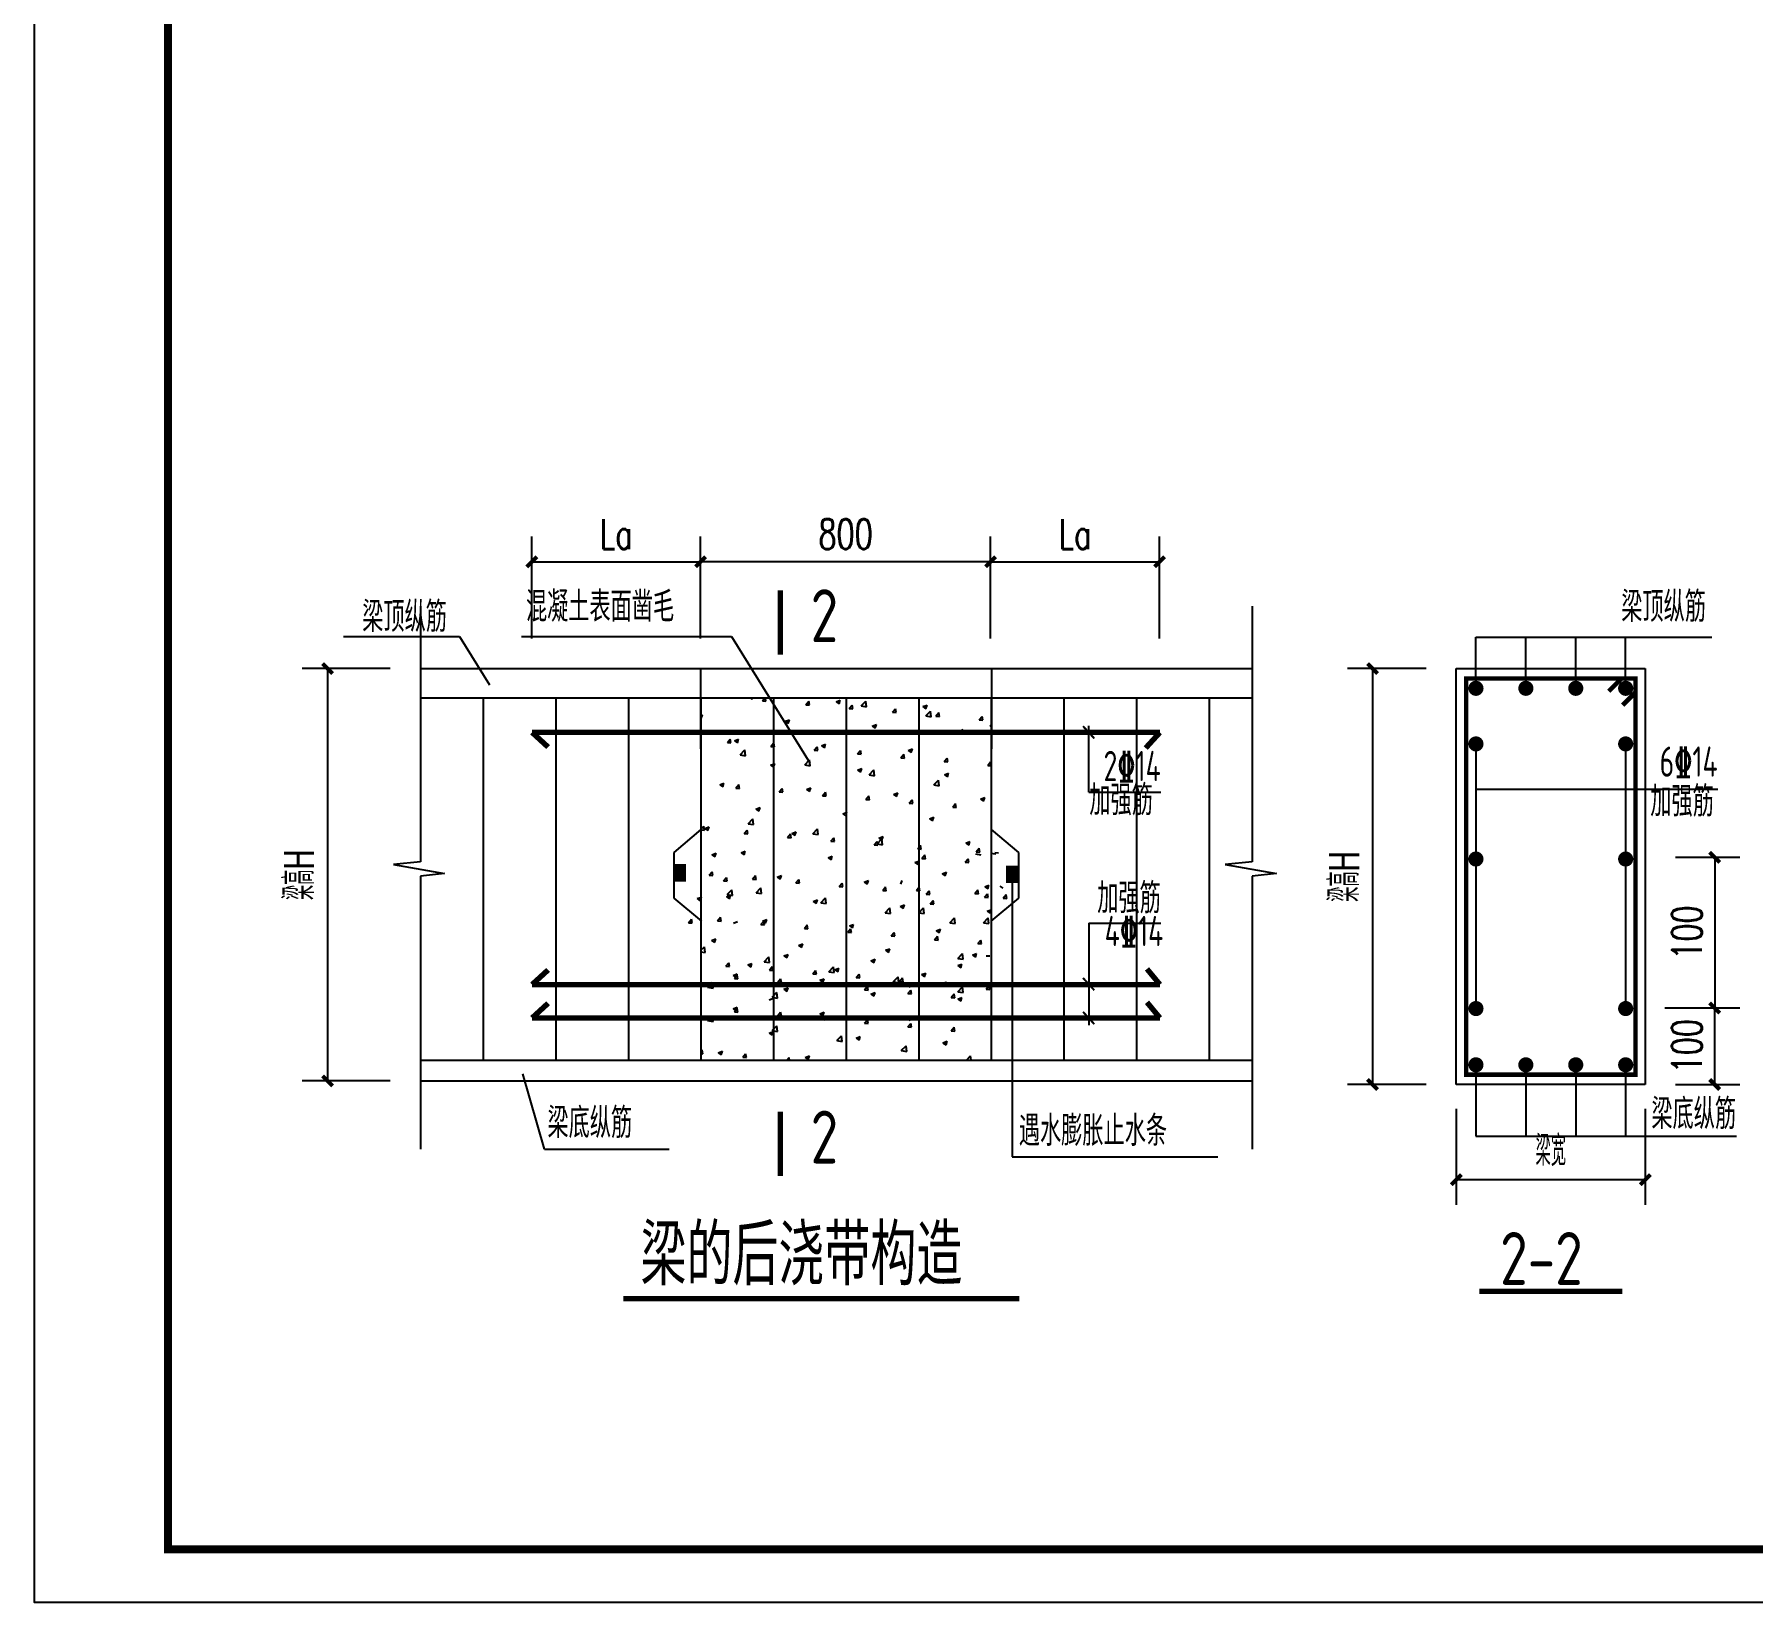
# Model space of a CAD drawing. Extents: x 177291 to 1288761, y 177638 to 322898.
# Drawn here: x 315146 to 349234, y 177638 to 208752 of the extents above; entities that cross this region are included whole.
import ezdxf
from ezdxf.enums import TextEntityAlignment as Align

# ---------------------------------------------------------------- set-up
doc = ezdxf.new("R2010")
doc.units = 0
doc.header["$LTSCALE"] = 1000
for name, color, linetype in [('1', 4, 'Continuous'), ('AXIS', 3, 'Continuous'), ('B', 2, 'Continuous'), ('BEAM_DE', 7, 'Continuous'), ('DIM_SYMB', 3, 'Continuous'), ('NUM', 7, 'Continuous'), ('PUB_TEXT', 7, 'Continuous'), ('PUB_TITLE', 4, 'Continuous'), ('REIN', 1, 'Continuous'), ('W', 6, 'Continuous'), ('文字', 7, 'Continuous')]:
    doc.layers.add(name, color=color, linetype=linetype)
doc.styles.add('_HZTXT', font='tssdeng.shx', dxfattribs={"width": 0.8, "bigfont": 'tssdchn.shx'})
doc.styles.add('_TCH_DIM_T3', font='SIMPLEX', dxfattribs={"width": 0.705882, "bigfont": 'GBCBIG'})
doc.styles.add('C', font='tssdeng.shx', dxfattribs={"height": 3, "bigfont": 'tssdchn.shx'})
doc.styles.add('TSSD_Norm', font='tssdeng.shx', dxfattribs={"bigfont": 'hztxt.shx'})
doc.dimstyles.new('TCH-200-5', dxfattribs={"dimtxt": 595, "dimasz": 200, "dimexe": 500, "dimexo": 600, "dimgap": 252.5, "dimtad": 1, "dimdec": 0, "dimlfac": 0.2, "dimzin": 0, "dimdsep": 46, "dimtxsty": '_TCH_DIM_T3', "dimblk": 'ARCHTICK', "dimcen": 0.09, "dimclrd": 124, "dimclre": 124, "dimclrt": 7, "dimazin": 2, "dimtfac": 1, "dimtdec": 0, "dimtix": 1, "dimtmove": 2, "dimatfit": 3, "dimfxl": 1, "dimtolj": 1, "dimtzin": 0, "dimarcsym": 0})

# ---------------------------------------------------------------- blocks, each defined once
blk = doc.blocks.new('_ArchTick')
at = {"color": 0, "linetype": 'ByBlock', "const_width": 0.4}
blk.add_lwpolyline([(-0.5, -0.5), (0.5, 0.5)], dxfattribs=at)
blk = doc.blocks.new('*D1040')
at = {"layer": 'AXIS', "color": 124, "lineweight": -2, "transparency": 16777216}
for p, q in [((325014, 196768), (325014, 198788)), ((328364, 196768), (328364, 198788)), ((325014, 198288), (328364, 198288))]:
    blk.add_line(p, q, dxfattribs=at)
at = {"layer": 'Defpoints', "color": 0, "transparency": 16777216}
for p in [(328364, 198288), (325014, 196168), (328364, 196168)]:
    blk.add_point(p, dxfattribs=at)
at = {"layer": 'AXIS', "color": 124, "lineweight": -2, "transparency": 16777216, "xscale": 200, "yscale": 200, "zscale": 200, "rotation": 180}
blk.add_blockref('_ArchTick', (325014, 198288), dxfattribs=at)
at = {"layer": 'AXIS', "color": 124, "lineweight": -2, "transparency": 16777216, "xscale": 200, "yscale": 200, "zscale": 200}
blk.add_blockref('_ArchTick', (328364, 198288), dxfattribs=at)
at = {"layer": 'AXIS', "color": 7, "transparency": 16777216, "insert": (326689, 198838), "char_height": 595, "attachment_point": 5, "style": '_TCH_DIM_T3'}
blk.add_mtext('\\A1;La', dxfattribs=at)
blk = doc.blocks.new('*D1041')
at = {"layer": 'AXIS', "color": 124, "lineweight": -2, "transparency": 16777216}
for p, q in [((328364, 196768), (328364, 198788)), ((334116, 196768), (334116, 198788)), ((334116, 198288), (328364, 198288))]:
    blk.add_line(p, q, dxfattribs=at)
at = {"layer": 'Defpoints', "color": 0, "transparency": 16777216}
for p in [(328364, 198288), (328364, 196168), (334116, 196168)]:
    blk.add_point(p, dxfattribs=at)
at = {"layer": 'AXIS', "color": 124, "lineweight": -2, "transparency": 16777216, "xscale": 200, "yscale": 200, "zscale": 200, "rotation": 180}
blk.add_blockref('_ArchTick', (328364, 198288), dxfattribs=at)
at = {"layer": 'AXIS', "color": 124, "lineweight": -2, "transparency": 16777216, "xscale": 200, "yscale": 200, "zscale": 200}
blk.add_blockref('_ArchTick', (334116, 198288), dxfattribs=at)
at = {"layer": 'AXIS', "color": 7, "transparency": 16777216, "insert": (331240, 198838), "char_height": 595, "attachment_point": 5, "style": '_TCH_DIM_T3'}
blk.add_mtext('\\A1;800', dxfattribs=at)
blk = doc.blocks.new('*D1042')
at = {"layer": 'AXIS', "color": 124, "lineweight": -2, "transparency": 16777216}
for p, q in [((334116, 196768), (334116, 198788)), ((337469, 196768), (337469, 198788)), ((334116, 198288), (337469, 198288))]:
    blk.add_line(p, q, dxfattribs=at)
at = {"layer": 'Defpoints', "color": 0, "transparency": 16777216}
for p in [(337469, 198288), (334116, 196168), (337469, 196168)]:
    blk.add_point(p, dxfattribs=at)
at = {"layer": 'AXIS', "color": 124, "lineweight": -2, "transparency": 16777216, "xscale": 200, "yscale": 200, "zscale": 200, "rotation": 180}
blk.add_blockref('_ArchTick', (334116, 198288), dxfattribs=at)
at = {"layer": 'AXIS', "color": 124, "lineweight": -2, "transparency": 16777216, "xscale": 200, "yscale": 200, "zscale": 200}
blk.add_blockref('_ArchTick', (337469, 198288), dxfattribs=at)
at = {"layer": 'AXIS', "color": 7, "transparency": 16777216, "insert": (335792, 198838), "char_height": 595, "attachment_point": 5, "style": '_TCH_DIM_T3'}
blk.add_mtext('\\A1;La', dxfattribs=at)
blk = doc.blocks.new('*D1043')
at = {"layer": 'AXIS', "color": 124, "lineweight": -2, "transparency": 16777216}
for p, q in [((343355, 187433), (343355, 185531)), ((347105, 187433), (347105, 185531)), ((343355, 186031), (347105, 186031))]:
    blk.add_line(p, q, dxfattribs=at)
at = {"layer": 'Defpoints', "color": 0, "transparency": 16777216}
for p in [(343355, 188033), (347105, 188033), (347105, 186031)]:
    blk.add_point(p, dxfattribs=at)
at = {"layer": 'AXIS', "color": 124, "lineweight": -2, "transparency": 16777216, "xscale": 200, "yscale": 200, "zscale": 200, "rotation": 180}
blk.add_blockref('_ArchTick', (343355, 186031), dxfattribs=at)
at = {"layer": 'AXIS', "color": 124, "lineweight": -2, "transparency": 16777216, "xscale": 200, "yscale": 200, "zscale": 200}
blk.add_blockref('_ArchTick', (347105, 186031), dxfattribs=at)
at = {"layer": 'AXIS', "color": 7, "transparency": 16777216, "insert": (345230, 186601), "char_height": 595, "attachment_point": 5, "style": '_TCH_DIM_T3'}
blk.add_mtext('\\A1;梁宽', dxfattribs=at)
blk = doc.blocks.new('*D1044')
at = {"layer": 'AXIS', "color": 124, "lineweight": -2, "transparency": 16777216}
for p, q in [((342755, 196168), (341194, 196168)), ((341694, 196168), (341694, 187918)), ((342755, 187918), (341194, 187918))]:
    blk.add_line(p, q, dxfattribs=at)
at = {"layer": 'Defpoints', "color": 0, "transparency": 16777216}
for p in [(343355, 196168), (341694, 187918), (343355, 187918)]:
    blk.add_point(p, dxfattribs=at)
at = {"layer": 'AXIS', "color": 124, "lineweight": -2, "transparency": 16777216, "xscale": 200, "yscale": 200, "zscale": 200}
for p, rotation in [((341694, 196168), 90), ((341694, 187918), 270)]:
    blk.add_blockref('_ArchTick', p, dxfattribs=dict(at, rotation=rotation))
at = {"layer": 'AXIS', "color": 7, "transparency": 16777216, "insert": (341128, 192043), "char_height": 595, "attachment_point": 5, "rotation": 90, "style": '_TCH_DIM_T3'}
blk.add_mtext('\\A1;梁高H', dxfattribs=at)
blk = doc.blocks.new('*D1045')
at = {"layer": 'AXIS', "color": 124, "lineweight": -2, "transparency": 16777216}
for p, q in [((322204, 196168), (320462, 196168)), ((320962, 196168), (320962, 187989)), ((322204, 187989), (320462, 187989))]:
    blk.add_line(p, q, dxfattribs=at)
at = {"layer": 'Defpoints', "color": 0, "transparency": 16777216}
for p in [(322804, 196168), (320962, 187989), (322804, 187989)]:
    blk.add_point(p, dxfattribs=at)
at = {"layer": 'AXIS', "color": 124, "lineweight": -2, "transparency": 16777216, "xscale": 200, "yscale": 200, "zscale": 200}
for p, rotation in [((320962, 196168), 90), ((320962, 187989), 270)]:
    blk.add_blockref('_ArchTick', p, dxfattribs=dict(at, rotation=rotation))
at = {"layer": 'AXIS', "color": 7, "transparency": 16777216, "insert": (320396, 192078), "char_height": 595, "attachment_point": 5, "rotation": 90, "style": '_TCH_DIM_T3'}
blk.add_mtext('\\A1;梁高H', dxfattribs=at)
blk = doc.blocks.new('*D1046')
at = {"layer": 'AXIS', "color": 124, "lineweight": -2, "transparency": 16777216}
for p, q in [((347490, 189436), (348981, 189436)), ((348481, 187918), (348481, 189436)), ((347705, 187918), (348981, 187918))]:
    blk.add_line(p, q, dxfattribs=at)
at = {"layer": 'Defpoints', "color": 0, "transparency": 16777216}
for p in [(346890, 189436), (348481, 189436), (347105, 187918)]:
    blk.add_point(p, dxfattribs=at)
at = {"layer": 'AXIS', "color": 124, "lineweight": -2, "transparency": 16777216, "xscale": 200, "yscale": 200, "zscale": 200}
for p, rotation in [((348481, 189436), 90), ((348481, 187918), 270)]:
    blk.add_blockref('_ArchTick', p, dxfattribs=dict(at, rotation=rotation))
at = {"layer": 'AXIS', "color": 7, "transparency": 16777216, "insert": (347931, 188677), "char_height": 595, "attachment_point": 5, "rotation": 90, "style": '_TCH_DIM_T3'}
blk.add_mtext('\\A1;100', dxfattribs=at)
blk = doc.blocks.new('*D1047')
at = {"layer": 'AXIS', "color": 124, "lineweight": -2, "transparency": 16777216}
for p, q in [((347705, 192426), (348981, 192426)), ((348481, 192426), (348481, 189436)), ((347490, 189436), (348981, 189436))]:
    blk.add_line(p, q, dxfattribs=at)
at = {"layer": 'Defpoints', "color": 0, "transparency": 16777216}
for p in [(347105, 192426), (346890, 189436), (348481, 189436)]:
    blk.add_point(p, dxfattribs=at)
at = {"layer": 'AXIS', "color": 124, "lineweight": -2, "transparency": 16777216, "xscale": 200, "yscale": 200, "zscale": 200}
for p, rotation in [((348481, 192426), 90), ((348481, 189436), 270)]:
    blk.add_blockref('_ArchTick', p, dxfattribs=dict(at, rotation=rotation))
at = {"layer": 'AXIS', "color": 7, "transparency": 16777216, "insert": (347931, 190931), "char_height": 595, "attachment_point": 5, "rotation": 90, "style": '_TCH_DIM_T3'}
blk.add_mtext('\\A1;100', dxfattribs=at)

msp = doc.modelspace()

# ---------------------------------------------------------------- linework, layer by layer
at = {"color": 3, "linetype": 'Continuous'}
for p, q in [((321275.75, 196809.07), (323582.66, 196809.07)), ((323582.66, 196809.07), (324176.95, 195847.15)), ((324808.98, 196809.07), (328977.19, 196809.07)), ((328977.19, 196809.07), (330527.98, 194298.97)), ((343745.15, 195778.13), (343745.15, 196795.93)), ((343745.15, 196795.93), (348424.95, 196795.93)), ((344735.15, 195778.13), (344735.15, 196795.93)), ((345725.15, 195778.13), (345725.15, 196795.93)), ((346715.15, 195778.13), (346715.15, 196795.93)), ((336062, 193715.49), (336062, 195031.05)), ((343745.15, 194674.73), (343745.15, 192390.98)), ((346715.15, 194674.73), (346715.15, 192390.98)), ((336062, 193715.49), (337492.08, 193715.49)), ((343745.15, 193775.87), (348540.7, 193775.87)), ((343745.15, 192390.98), (343745.15, 189424.13)), ((346715.15, 192390.98), (346715.15, 189424.13)), ((334544.97, 191914.28), (334544.97, 186481.84)), ((336062, 191116.87), (336062, 189094.7)), ((336062, 191116.87), (337492.08, 191116.87)), ((343745.15, 188308.13), (343745.15, 186894.27)), ((344735.15, 188308.13), (344735.15, 186894.27)), ((345725.15, 188308.13), (345725.15, 186894.27)), ((346715.15, 188308.13), (346715.15, 186894.27)), ((325263.09, 186637.27), (324837.55, 188127.54)), ((343745.15, 186894.27), (348912.89, 186894.27)), ((325263.09, 186637.27), (327736.57, 186637.27)), ((334544.97, 186481.84), (338624.93, 186481.84))]:
    msp.add_line(p, q, dxfattribs=at)
at = {"color": 0}
for p, q in [((329353.83, 195587.33), (329385.49, 195565.98)), ((329385.48, 195565.91), (329392.67, 195587.33)), ((329588.6, 195528.54), (329637.93, 195587.33)), ((329588.6, 195528.54), (329660.32, 195522.26)), ((329660.32, 195522.2), (329648.3, 195587.33)), ((330449.31, 195453.24), (330507.16, 195522.18)), ((330449.31, 195453.24), (330521.04, 195446.96)), ((330521.03, 195446.9), (330507.15, 195522.12)), ((331050.35, 195510.13), (331134.38, 195542.39)), ((331050.35, 195510.13), (331110.05, 195469.87)), ((331110.04, 195469.81), (331134.37, 195542.32)), ((331310.02, 195377.93), (331367.87, 195446.88)), ((331310.02, 195377.93), (331381.75, 195371.66)), ((331381.74, 195371.59), (331367.87, 195446.81)), ((331549.49, 195427.54), (331642.96, 195524.95)), ((331549.49, 195427.54), (331656.22, 195410.98)), ((331656.21, 195410.93), (331642.95, 195524.9)), ((332170.74, 195302.63), (332228.59, 195371.58)), ((332242.45, 195296.29), (332228.58, 195371.51)), ((332774.91, 195414.03), (332858.93, 195446.28)), ((332774.91, 195414.03), (332834.6, 195373.77)), ((332830.18, 195228.91), (332923.65, 195326.33)), ((332834.59, 195373.7), (332858.92, 195446.22)), ((332936.9, 195212.31), (332923.64, 195326.27)), ((328370.21, 195239.42), (328401.55, 195251.45)), ((328370.21, 195183.67), (328377.22, 195178.94)), ((328377.21, 195178.88), (328401.55, 195251.39)), ((330042.09, 195123.09), (330126.11, 195155.35)), ((330042.09, 195123.09), (330101.78, 195082.83)), ((330101.77, 195082.77), (330126.1, 195155.29)), ((331766.64, 195026.99), (331850.67, 195059.24)), ((331766.64, 195026.99), (331826.33, 194986.73)), ((331826.32, 194986.66), (331850.66, 195059.18)), ((332170.74, 195302.63), (332242.46, 195296.36)), ((332830.18, 195228.91), (332936.91, 195212.36)), ((333031.45, 195227.33), (333089.3, 195296.27)), ((333031.45, 195227.33), (333103.17, 195221.05)), ((333103.16, 195220.99), (333089.29, 195296.21)), ((333892.16, 195152.03), (333950.01, 195220.97)), ((333892.16, 195152.03), (333963.89, 195145.75)), ((333963.88, 195145.68), (333950, 195220.9)), ((334110.87, 195030.29), (334130.21, 195050.44)), ((334110.87, 195030.29), (334130.21, 195027.29)), ((328894.39, 194701.21), (328952.24, 194770.15)), ((328894.39, 194701.21), (328966.11, 194694.94)), ((328966.11, 194694.87), (328952.23, 194770.09)), ((329033.82, 194736.06), (329117.84, 194768.31)), ((329033.82, 194736.06), (329093.51, 194695.8)), ((329093.5, 194695.73), (329117.83, 194768.25)), ((329755.1, 194625.91), (329810.21, 194691.58)), ((329810.21, 194691.58), (329812.95, 194694.85)), ((329826.82, 194619.57), (329812.94, 194694.79)), ((330758.38, 194639.95), (330842.4, 194672.21)), ((330818.06, 194599.63), (330842.39, 194672.14)), ((333491.2, 194930.88), (333575.22, 194963.14)), ((333491.2, 194930.88), (333550.89, 194890.62)), ((333550.88, 194890.56), (333575.21, 194963.07)), ((329147.21, 194457.22), (329240.67, 194554.63)), ((329147.21, 194457.22), (329253.93, 194440.66)), ((329253.92, 194440.62), (329240.66, 194554.58)), ((329755.1, 194625.91), (329810.21, 194621.09)), ((329810.21, 194621.09), (329826.83, 194619.63)), ((330427.9, 194258.59), (330521.36, 194356.01)), ((330534.61, 194241.99), (330521.35, 194355.96)), ((330615.81, 194550.61), (330673.66, 194619.55)), ((330615.81, 194550.61), (330687.54, 194544.33)), ((330687.53, 194544.27), (330673.65, 194619.49)), ((330758.38, 194639.95), (330818.07, 194599.69)), ((331476.52, 194475.3), (331534.38, 194544.25)), ((331476.52, 194475.3), (331548.25, 194469.03)), ((331548.24, 194468.96), (331534.37, 194544.18)), ((332337.24, 194400), (332395.09, 194468.94)), ((332337.24, 194400), (332408.96, 194393.73)), ((332408.95, 194393.66), (332395.08, 194468.88)), ((332482.93, 194543.85), (332566.95, 194576.1)), ((332482.93, 194543.85), (332542.62, 194503.59)), ((332542.61, 194503.52), (332566.94, 194576.04)), ((333197.95, 194324.7), (333255.8, 194393.64)), ((333197.95, 194324.7), (333269.67, 194318.42)), ((333269.67, 194318.36), (333255.79, 194393.58)), ((334058.66, 194249.4), (334116.51, 194318.34)), ((334130.21, 194243.97), (334116.5, 194318.27)), ((329750.11, 194252.91), (329810.21, 194275.98)), ((329750.11, 194252.91), (329809.8, 194212.65)), ((329809.79, 194212.59), (329810.21, 194213.84)), ((329810.21, 194275.98), (329834.13, 194285.17)), ((329810.21, 194213.84), (329834.12, 194285.11)), ((330427.9, 194258.59), (330534.62, 194242.04)), ((331474.66, 194156.81), (331558.69, 194189.06)), ((331474.66, 194156.81), (331534.36, 194116.55)), ((331534.35, 194116.48), (331558.68, 194189)), ((331708.59, 194059.97), (331802.05, 194157.38)), ((331708.59, 194059.97), (331815.31, 194043.42)), ((331815.3, 194043.37), (331802.04, 194157.33)), ((333199.22, 194060.7), (333283.24, 194092.96)), ((333199.22, 194060.7), (333258.91, 194020.44)), ((333258.9, 194020.38), (333283.23, 194092.89)), ((334058.66, 194249.4), (334130.21, 194243.14)), ((328741.84, 193865.88), (328825.86, 193898.13)), ((328741.84, 193865.88), (328801.53, 193825.62)), ((328801.52, 193825.55), (328825.86, 193898.07)), ((329060.89, 193798.58), (329118.74, 193867.52)), ((329060.89, 193798.58), (329132.62, 193792.31)), ((329132.61, 193792.24), (329118.73, 193867.46)), ((329921.6, 193723.28), (329979.45, 193792.22)), ((329921.6, 193723.28), (329993.33, 193717)), ((329993.32, 193716.94), (329979.44, 193792.16)), ((330466.4, 193769.77), (330550.42, 193802.03)), ((330466.4, 193769.77), (330526.09, 193729.51)), ((330526.08, 193729.45), (330550.41, 193801.96)), ((330782.31, 193647.98), (330840.16, 193716.92)), ((330782.31, 193647.98), (330854.04, 193641.7)), ((330854.03, 193641.64), (330840.16, 193716.86)), ((331643.03, 193572.67), (331700.88, 193641.62)), ((331714.74, 193566.33), (331700.87, 193641.55)), ((332190.95, 193673.67), (332274.98, 193705.92)), ((332190.95, 193673.67), (332250.64, 193633.41)), ((332250.63, 193633.34), (332274.97, 193705.86)), ((332989.28, 193861.35), (333082.74, 193958.76)), ((332989.28, 193861.35), (333096, 193844.8)), ((333095.99, 193844.74), (333082.73, 193958.71)), ((329458.13, 193382.73), (329542.15, 193414.99)), ((329458.13, 193382.73), (329517.82, 193342.47)), ((329517.81, 193342.41), (329542.14, 193414.93)), ((331182.69, 193286.63), (331250.21, 193312.55)), ((331182.69, 193286.63), (331242.38, 193246.37)), ((331250.21, 193312.55), (331266.71, 193318.88)), ((331250.21, 193269.67), (331266.7, 193318.82)), ((331643.03, 193572.67), (331714.75, 193566.4)), ((332503.74, 193497.37), (332561.59, 193566.31)), ((332503.74, 193497.37), (332575.46, 193491.09)), ((332575.45, 193491.03), (332561.58, 193566.25)), ((333364.45, 193422.07), (333422.3, 193491.01)), ((333364.45, 193422.07), (333436.18, 193415.79)), ((333436.17, 193415.73), (333422.29, 193490.95)), ((333915.51, 193577.56), (333999.53, 193609.81)), ((333915.51, 193577.56), (333975.2, 193537.3)), ((333975.19, 193537.23), (333999.52, 193609.75)), ((328370.21, 192975.46), (328424.53, 193040.2)), ((328370.21, 192970.94), (328438.4, 192964.98)), ((328438.39, 192964.92), (328424.52, 193040.13)), ((328449.86, 192995.7), (328533.89, 193027.95)), ((328449.86, 192995.7), (328509.55, 192955.44)), ((328509.54, 192955.37), (328533.88, 193027.89)), ((329227.39, 192895.95), (329285.24, 192964.89)), ((329299.11, 192889.61), (329285.23, 192964.83)), ((329306.3, 193089.65), (329399.77, 193187.06)), ((329306.3, 193089.65), (329413.03, 193073.1)), ((329413.02, 193073.05), (329399.76, 193187.01)), ((330586.99, 192891.03), (330680.46, 192988.44)), ((330693.71, 192874.43), (330680.45, 192988.39)), ((331242.37, 193246.3), (331250.21, 193269.67)), ((332907.24, 193190.52), (332991.26, 193222.78)), ((332907.24, 193190.52), (332966.93, 193150.26)), ((332966.92, 193150.2), (332991.25, 193222.71)), ((329227.39, 192895.95), (329299.12, 192889.67)), ((330088.1, 192820.65), (330145.95, 192889.59)), ((330088.1, 192820.65), (330159.83, 192814.37)), ((330159.82, 192814.31), (330145.94, 192889.53)), ((330174.42, 192899.59), (330258.44, 192931.85)), ((330174.42, 192899.59), (330234.11, 192859.33)), ((330234.1, 192859.27), (330258.43, 192931.78)), ((330586.99, 192891.03), (330693.72, 192874.48)), ((330948.82, 192745.34), (331006.67, 192814.29)), ((330948.82, 192745.34), (331020.54, 192739.07)), ((331020.53, 192739.01), (331006.66, 192814.22)), ((331809.53, 192670.04), (331867.38, 192738.99)), ((331809.53, 192670.04), (331881.25, 192663.77)), ((331881.24, 192663.7), (331867.37, 192738.92)), ((331867.68, 192692.41), (331961.15, 192789.82)), ((331867.68, 192692.41), (331974.41, 192675.85)), ((331898.97, 192803.49), (331983, 192835.74)), ((331898.97, 192803.49), (331958.67, 192763.22)), ((331958.65, 192763.16), (331982.99, 192835.68)), ((331974.39, 192675.8), (331961.14, 192789.77)), ((332670.24, 192594.74), (332690.21, 192618.54)), ((332690.21, 192618.54), (332728.09, 192663.68)), ((332741.96, 192588.4), (332728.08, 192663.62)), ((333623.53, 192707.38), (333707.55, 192739.63)), ((333623.53, 192707.38), (333683.22, 192667.12)), ((333683.21, 192667.05), (333707.54, 192739.57)), ((333830.31, 192535.42), (333888.17, 192604.37)), ((333902.03, 192529.08), (333888.15, 192604.3)), ((328588.39, 192475.04), (328672.42, 192507.29)), ((328588.39, 192475.04), (328648.08, 192434.78)), ((328648.07, 192434.71), (328672.41, 192507.23)), ((329166.15, 192512.55), (329250.17, 192544.81)), ((329166.15, 192512.55), (329225.84, 192472.29)), ((329225.83, 192472.23), (329250.16, 192544.75)), ((330890.71, 192416.45), (330974.73, 192448.7)), ((330890.71, 192416.45), (330950.4, 192376.19)), ((330950.39, 192376.12), (330974.72, 192448.64)), ((332615.26, 192320.34), (332690.21, 192349.11)), ((332615.26, 192320.34), (332674.95, 192280.08)), ((332670.24, 192594.74), (332690.21, 192592.99)), ((332674.94, 192280.02), (332690.21, 192325.51)), ((332690.21, 192592.99), (332741.97, 192588.46)), ((332690.21, 192349.11), (332699.29, 192352.6)), ((332690.21, 192325.51), (332699.27, 192352.53)), ((332752.14, 192403.37), (332809.99, 192472.31)), ((332752.14, 192403.37), (332823.87, 192397.09)), ((332823.86, 192397.03), (332809.98, 192472.25)), ((333612.86, 192328.07), (333670.71, 192397.01)), ((333612.86, 192328.07), (333684.58, 192321.79)), ((333684.57, 192321.73), (333670.7, 192396.95)), ((333816.37, 192493.78), (333923.1, 192477.23)), ((333830.31, 192535.42), (333902.04, 192529.15)), ((334115.73, 192509.77), (334222.46, 192493.22)), ((334198.95, 192519.44), (334270.68, 192513.16)), ((327955.42, 192031.11), (328013.27, 192100.05)), ((327955.42, 192031.11), (328027.15, 192024.83)), ((328027.14, 192024.77), (328013.26, 192099.99)), ((328533.18, 192068.62), (328591.03, 192137.57)), ((328533.18, 192068.62), (328604.91, 192062.35)), ((328604.9, 192062.28), (328591.02, 192137.5)), ((328816.13, 191955.8), (328873.98, 192024.75)), ((328816.13, 191955.8), (328887.86, 191949.53)), ((328887.85, 191949.47), (328873.97, 192024.68)), ((329393.89, 191993.32), (329451.74, 192062.26)), ((329393.89, 191993.32), (329465.62, 191987.04)), ((329465.61, 191986.98), (329451.73, 192062.2)), ((329882.44, 192029.41), (329966.46, 192061.67)), ((329882.44, 192029.41), (329942.13, 191989.15)), ((329942.12, 191989.09), (329966.45, 192061.6)), ((330254.6, 191918.02), (330312.46, 191986.96)), ((330254.6, 191918.02), (330326.33, 191911.74)), ((330326.32, 191911.68), (330312.44, 191986.9)), ((331607, 191933.31), (331691.02, 191965.56)), ((331607, 191933.31), (331666.69, 191893.04)), ((331666.68, 191892.98), (331691.01, 191965.5)), ((332334.68, 191892.98), (332359.01, 191965.5)), ((333155.65, 192096.52), (333239.67, 192128.78)), ((333155.65, 192096.52), (333215.34, 192056.26)), ((333215.33, 192056.2), (333239.66, 192128.71)), ((328296.42, 191604.86), (328380.44, 191637.11)), ((328296.42, 191604.86), (328356.11, 191564.6)), ((328356.09, 191564.53), (328380.43, 191637.05)), ((328874.17, 191642.37), (328958.2, 191674.63)), ((328874.17, 191642.37), (328933.86, 191602.11)), ((328887.64, 191684.57), (328981.11, 191781.98)), ((328887.64, 191684.57), (328994.36, 191668.02)), ((328933.85, 191602.05), (328958.19, 191674.57)), ((328994.35, 191667.97), (328981.09, 191781.93)), ((329465.4, 191722.09), (329558.86, 191819.5)), ((329465.4, 191722.09), (329572.12, 191705.53)), ((329572.11, 191705.48), (329558.85, 191819.45)), ((330598.73, 191546.27), (330682.75, 191578.52)), ((330658.41, 191505.94), (330682.74, 191578.46)), ((330746.09, 191523.46), (330839.55, 191620.88)), ((330852.8, 191506.86), (330839.54, 191620.83)), ((331115.32, 191842.71), (331173.17, 191911.66)), ((331115.32, 191842.71), (331187.04, 191836.44)), ((331187.03, 191836.38), (331173.16, 191911.59)), ((331976.03, 191767.41), (332033.88, 191836.36)), ((331976.03, 191767.41), (332047.76, 191761.14)), ((332047.74, 191761.07), (332033.87, 191836.29)), ((332644.03, 191767.41), (332701.88, 191836.36)), ((332644.03, 191767.41), (332715.76, 191761.14)), ((332715.74, 191761.07), (332701.87, 191836.29)), ((332836.74, 191692.11), (332894.59, 191761.05)), ((332836.74, 191692.11), (332908.47, 191685.83)), ((332908.46, 191685.77), (332894.58, 191760.99)), ((333804.1, 191708.1), (333861.95, 191777.04)), ((333804.1, 191708.1), (333875.83, 191701.82)), ((333875.82, 191701.76), (333861.94, 191776.98)), ((333996.82, 191632.79), (334054.67, 191701.74)), ((333996.82, 191632.79), (334068.54, 191626.52)), ((333999.55, 191837.2), (334083.57, 191869.45)), ((333999.55, 191837.2), (334059.24, 191796.94)), ((334068.53, 191626.45), (334054.66, 191701.67)), ((334059.23, 191796.87), (334083.56, 191869.39)), ((334298.91, 191853.19), (334358.6, 191812.93)), ((334365.45, 191616.81), (334423.3, 191685.75)), ((334365.45, 191616.81), (334437.18, 191610.53)), ((334437.17, 191610.47), (334423.29, 191685.68)), ((328699.68, 191165.99), (328757.53, 191234.94)), ((328771.4, 191159.65), (328757.52, 191234.87)), ((330598.73, 191546.27), (330658.42, 191506.01)), ((330746.09, 191523.46), (330852.81, 191506.91)), ((332026.78, 191324.84), (332120.24, 191422.25)), ((332026.78, 191324.84), (332133.5, 191308.29)), ((332133.49, 191308.24), (332120.23, 191422.2)), ((332323.28, 191450.16), (332407.31, 191482.42)), ((332323.28, 191450.16), (332382.98, 191409.9)), ((332382.96, 191409.84), (332407.3, 191482.35)), ((332694.78, 191324.84), (332788.24, 191422.25)), ((332694.78, 191324.84), (332801.5, 191308.29)), ((332801.49, 191308.24), (332788.23, 191422.2)), ((332918.64, 191500.74), (332938.61, 191524.54)), ((332918.64, 191500.74), (332938.61, 191498.99)), ((332938.61, 191524.54), (332976.5, 191569.68)), ((332938.61, 191498.99), (332990.37, 191494.46)), ((332990.36, 191494.4), (332976.49, 191569.62)), ((334047.84, 191354.06), (334130.21, 191385.68)), ((334047.84, 191354.06), (334107.53, 191313.8)), ((334107.52, 191313.73), (334130.21, 191381.35)), ((328121.92, 191128.47), (328179.77, 191197.42)), ((328121.92, 191128.47), (328193.65, 191122.2)), ((328193.64, 191122.14), (328179.76, 191197.36)), ((328699.68, 191165.99), (328771.41, 191159.72)), ((329012.7, 191121.72), (329096.73, 191153.97)), ((329560.39, 191090.69), (329618.25, 191159.63)), ((329560.39, 191090.69), (329632.12, 191084.41)), ((329590.46, 191159.23), (329674.48, 191191.49)), ((329590.46, 191159.23), (329650.15, 191118.97)), ((329632.11, 191084.35), (329618.23, 191159.57)), ((329650.14, 191118.91), (329674.47, 191191.42)), ((330421.11, 191015.39), (330478.96, 191084.33)), ((330421.11, 191015.39), (330492.83, 191009.11)), ((330492.82, 191009.05), (330478.95, 191084.27)), ((331281.82, 190940.08), (331339.67, 191009.03)), ((331281.82, 190940.08), (331353.54, 190933.81)), ((331315.02, 191063.13), (331399.04, 191095.38)), ((331315.02, 191063.13), (331374.71, 191022.86)), ((331353.53, 190933.74), (331339.66, 191008.96)), ((331374.7, 191022.8), (331399.03, 191095.32)), ((332142.53, 190864.78), (332200.38, 190933.72)), ((332214.25, 190858.44), (332200.37, 190933.66)), ((333039.57, 190967.02), (333123.6, 190999.27)), ((333039.57, 190967.02), (333099.26, 190926.76)), ((333099.25, 190926.69), (333123.58, 190999.21)), ((333307.47, 191126.22), (333400.93, 191223.63)), ((333307.47, 191126.22), (333414.19, 191109.67)), ((333414.18, 191109.61), (333400.92, 191223.58)), ((333975.47, 191126.22), (334068.93, 191223.63)), ((333975.47, 191126.22), (334082.19, 191109.67)), ((334082.18, 191109.61), (334068.92, 191223.58)), ((328370.21, 190580.66), (328437.27, 190650.56)), ((328450.52, 190536.54), (328437.26, 190650.51)), ((328582.2, 190772.19), (328666.22, 190804.45)), ((328582.2, 190772.19), (328641.89, 190731.93)), ((328641.87, 190731.87), (328666.21, 190804.39)), ((330306.75, 190676.09), (330390.77, 190708.34)), ((330306.75, 190676.09), (330366.44, 190635.83)), ((330366.43, 190635.76), (330390.76, 190708.28)), ((332031.31, 190579.98), (332115.33, 190612.24)), ((332031.31, 190579.98), (332091, 190539.72)), ((332090.98, 190539.66), (332115.32, 190612.17)), ((332142.53, 190864.78), (332214.26, 190858.51)), ((333003.24, 190789.48), (333061.09, 190858.42)), ((333003.24, 190789.48), (333074.97, 190783.2)), ((333074.96, 190783.14), (333061.08, 190858.36)), ((333863.96, 190714.18), (333921.81, 190783.12)), ((333863.96, 190714.18), (333935.68, 190707.9)), ((333935.67, 190707.83), (333921.79, 190783.05)), ((328370.21, 190549.05), (328450.53, 190536.59)), ((328866.18, 190263.36), (328924.03, 190332.3)), ((328866.18, 190263.36), (328937.91, 190257.09)), ((328937.9, 190257.02), (328924.02, 190332.24)), ((329298.48, 190289.05), (329382.51, 190321.31)), ((329298.48, 190289.05), (329358.17, 190248.79)), ((329358.16, 190248.73), (329382.49, 190321.24)), ((329624.49, 190354.52), (329717.96, 190451.93)), ((329624.49, 190354.52), (329731.22, 190337.97)), ((329731.2, 190337.92), (329717.95, 190451.88)), ((329726.9, 190188.06), (329784.75, 190257)), ((329798.61, 190181.72), (329784.73, 190256.94)), ((330014.77, 190467.91), (330098.79, 190500.16)), ((330014.77, 190467.91), (330074.46, 190427.65)), ((330074.45, 190427.58), (330098.78, 190500.1)), ((330905.18, 190155.9), (330998.65, 190253.31)), ((331011.89, 190139.3), (330998.64, 190253.26)), ((331023.04, 190192.95), (331107.06, 190225.2)), ((331082.72, 190152.62), (331107.05, 190225.14)), ((331739.33, 190371.8), (331823.35, 190404.06)), ((331739.33, 190371.8), (331799.02, 190331.54)), ((331799.01, 190331.48), (331823.34, 190403.99)), ((333463.88, 190275.7), (333547.91, 190307.95)), ((333463.88, 190275.7), (333523.57, 190235.44)), ((333466.56, 190420.65), (333560.03, 190518.06)), ((333466.56, 190420.65), (333573.29, 190404.1)), ((333523.56, 190235.37), (333547.89, 190307.89)), ((333573.27, 190404.05), (333560.01, 190518.01)), ((333755.86, 190483.88), (333839.88, 190516.13)), ((333755.86, 190483.88), (333815.55, 190443.62)), ((333815.54, 190443.55), (333839.87, 190516.07)), ((334030.46, 190473.55), (334102.18, 190467.27)), ((328370.21, 189932.72), (328374.24, 189934.27)), ((328370.21, 189922.23), (328374.23, 189934.21)), ((328502.9, 189847.58), (328596.37, 189944.99)), ((328609.61, 189830.98), (328596.35, 189944.94)), ((329006.51, 190080.87), (329090.53, 190113.13)), ((329006.51, 190080.87), (329066.2, 190040.61)), ((329032.69, 190022.73), (329090.54, 190091.67)), ((329032.69, 190022.73), (329104.41, 190016.45)), ((329066.18, 190040.55), (329090.51, 190113.06)), ((329104.4, 190016.39), (329090.52, 190091.61)), ((329726.9, 190188.06), (329798.62, 190181.78)), ((329893.4, 189947.43), (329951.25, 190016.37)), ((329893.4, 189947.43), (329965.12, 189941.15)), ((329965.11, 189941.09), (329951.24, 190016.31)), ((330587.61, 190112.76), (330645.46, 190181.7)), ((330587.61, 190112.76), (330659.33, 190106.48)), ((330659.32, 190106.42), (330645.45, 190181.64)), ((330731.06, 189984.77), (330815.08, 190017.02)), ((330731.06, 189984.77), (330790.75, 189944.5)), ((330754.11, 189872.12), (330811.96, 189941.07)), ((330754.11, 189872.12), (330825.84, 189865.85)), ((330790.74, 189944.44), (330815.07, 190016.96)), ((330825.82, 189865.79), (330811.95, 189941.01)), ((330905.18, 190155.9), (331011.91, 190139.35)), ((331023.04, 190192.95), (331082.73, 190152.68)), ((331448.32, 190037.45), (331506.17, 190106.4)), ((331448.32, 190037.45), (331520.05, 190031.18)), ((331520.03, 190031.11), (331506.16, 190106.33)), ((332185.87, 189957.28), (332279.34, 190054.69)), ((332185.87, 189957.28), (332292.6, 189940.72)), ((332292.58, 189940.67), (332279.32, 190054.64)), ((332309.03, 189962.15), (332366.88, 190031.09)), ((332309.03, 189962.15), (332380.76, 189955.88)), ((332380.75, 189955.81), (332366.87, 190031.03)), ((332455.62, 189888.66), (332539.64, 189920.91)), ((332455.62, 189888.66), (332515.31, 189848.4)), ((332515.29, 189848.33), (332539.63, 189920.85)), ((332747.59, 190096.84), (332831.62, 190129.09)), ((332747.59, 190096.84), (332807.29, 190056.58)), ((332807.27, 190056.51), (332831.6, 190129.03)), ((333169.74, 189886.85), (333227.6, 189955.79)), ((333169.74, 189886.85), (333241.47, 189880.57)), ((333241.46, 189880.51), (333227.58, 189955.73)), ((334030.46, 189811.55), (334088.31, 189880.49)), ((334102.17, 189805.2), (334088.3, 189880.42)), ((328502.9, 189847.58), (328609.62, 189831.03)), ((329722.79, 189597.73), (329806.82, 189629.98)), ((329783.59, 189648.96), (329810.21, 189676.7)), ((329783.59, 189648.96), (329810.21, 189644.83)), ((329810.21, 189676.7), (329877.05, 189746.37)), ((329810.21, 189644.83), (329890.31, 189632.4)), ((329890.3, 189632.35), (329877.04, 189746.32)), ((330014.77, 189805.91), (330098.79, 189838.16)), ((330014.77, 189805.91), (330074.46, 189765.65)), ((330074.45, 189765.58), (330098.78, 189838.1)), ((331614.82, 189796.82), (331672.67, 189865.77)), ((331614.82, 189796.82), (331686.55, 189790.55)), ((331686.53, 189790.48), (331672.66, 189865.7)), ((331739.33, 189709.8), (331823.35, 189742.06)), ((331739.33, 189709.8), (331799.02, 189669.54)), ((331799.01, 189669.48), (331823.34, 189741.99)), ((332475.53, 189721.52), (332533.39, 189790.46)), ((332475.53, 189721.52), (332547.26, 189715.24)), ((332547.25, 189715.18), (332533.37, 189790.4)), ((333336.25, 189646.22), (333394.1, 189715.16)), ((333336.25, 189646.22), (333407.97, 189639.94)), ((333407.96, 189639.88), (333394.08, 189715.1)), ((333463.88, 189613.7), (333547.91, 189645.95)), ((333463.88, 189613.7), (333523.57, 189573.44)), ((333466.56, 189758.65), (333560.03, 189856.06)), ((333466.56, 189758.65), (333573.29, 189742.1)), ((333523.56, 189573.37), (333547.89, 189645.89)), ((333573.27, 189742.05), (333560.01, 189856.01)), ((334030.46, 189811.55), (334102.18, 189805.27)), ((328502.9, 189185.58), (328596.37, 189282.99)), ((328609.61, 189168.98), (328596.35, 189282.94)), ((329006.51, 189418.87), (329090.53, 189451.13)), ((329006.51, 189418.87), (329066.2, 189378.61)), ((329032.69, 189360.73), (329090.54, 189429.67)), ((329032.69, 189360.73), (329104.41, 189354.45)), ((329066.18, 189378.55), (329090.51, 189451.06)), ((329104.4, 189354.39), (329090.52, 189429.61)), ((329893.4, 189285.43), (329951.25, 189354.37)), ((329893.4, 189285.43), (329965.12, 189279.15)), ((329965.11, 189279.09), (329951.24, 189354.31)), ((330731.06, 189322.77), (330815.08, 189355.02)), ((330731.06, 189322.77), (330790.75, 189282.5)), ((330754.11, 189210.12), (330811.96, 189279.07)), ((330754.11, 189210.12), (330825.84, 189203.85)), ((330790.74, 189282.44), (330815.07, 189354.96)), ((330825.82, 189203.79), (330811.95, 189279.01)), ((331614.82, 189134.82), (331672.67, 189203.77)), ((331686.53, 189128.48), (331672.66, 189203.7)), ((332455.62, 189226.66), (332539.64, 189258.91)), ((332455.62, 189226.66), (332515.31, 189186.4)), ((332515.29, 189186.33), (332539.63, 189258.85)), ((328502.9, 189185.58), (328609.62, 189169.03)), ((329722.79, 188935.73), (329806.82, 188967.98)), ((329722.79, 188935.73), (329782.49, 188895.47)), ((329782.47, 188895.41), (329806.8, 188967.92)), ((329783.59, 188986.96), (329810.21, 189014.7)), ((329783.59, 188986.96), (329810.21, 188982.83)), ((329810.21, 189014.7), (329877.05, 189084.37)), ((329810.21, 188982.83), (329890.31, 188970.4)), ((329890.3, 188970.35), (329877.04, 189084.32)), ((331064.28, 188788.33), (331157.74, 188885.75)), ((331170.99, 188771.73), (331157.73, 188885.69)), ((331447.35, 188839.62), (331531.37, 188871.88)), ((331507.03, 188799.3), (331531.36, 188871.81)), ((331614.82, 189134.82), (331686.55, 189128.55)), ((332475.53, 189059.52), (332533.39, 189128.46)), ((332475.53, 189059.52), (332547.26, 189053.24)), ((332547.25, 189053.18), (332533.37, 189128.4)), ((333336.25, 188984.22), (333394.1, 189053.16)), ((333336.25, 188984.22), (333407.97, 188977.94)), ((333407.96, 188977.88), (333394.08, 189053.1)), ((328370.21, 188571.22), (328396.33, 188602.35)), ((328370.21, 188530.63), (328410.2, 188527.13)), ((328410.19, 188527.07), (328396.31, 188602.28)), ((328714.53, 188548.69), (328798.55, 188580.94)), ((328714.53, 188548.69), (328774.22, 188508.43)), ((328774.2, 188508.37), (328798.54, 188580.88)), ((329199.19, 188458.1), (329257.04, 188527.04)), ((329270.9, 188451.76), (329257.02, 188526.98)), ((331064.28, 188788.33), (331171, 188771.78)), ((331447.35, 188839.62), (331507.04, 188799.36)), ((332344.97, 188589.71), (332438.43, 188687.12)), ((332344.97, 188589.71), (332451.69, 188573.16)), ((332451.68, 188573.11), (332438.42, 188687.07)), ((333171.9, 188743.52), (333255.93, 188775.77)), ((333171.9, 188743.52), (333231.6, 188703.26)), ((333231.58, 188703.19), (333255.91, 188775.71)), ((329199.19, 188458.1), (329270.91, 188451.82)), ((330075.82, 188401.77), (330117.75, 188451.74)), ((330126.94, 188401.77), (330117.74, 188451.68)), ((330439.08, 188452.59), (330523.11, 188484.84)), ((330439.08, 188452.59), (330498.77, 188412.32)), ((330498.76, 188412.26), (330523.09, 188484.78)), ((333635.91, 188401.77), (333719.12, 188488.5)), ((333729.19, 188401.77), (333719.11, 188488.45))]:
    msp.add_line(p, q, dxfattribs=at)
at = {"layer": '1'}
for p, q in [((322803.63, 197404.55), (322803.63, 192333.92)), ((339304.22, 197404.55), (339304.22, 192333.92)), ((322803.63, 192333.92), (322267.88, 192285.24)), ((322267.88, 192285.24), (323284.73, 192105.91)), ((339304.22, 192333.92), (338768.47, 192285.24)), ((338768.47, 192285.24), (339785.32, 192105.91)), ((323284.73, 192105.91), (322803.63, 192053.64)), ((322803.63, 192053.64), (322803.63, 186635.65)), ((339785.32, 192105.91), (339304.22, 192053.64)), ((339304.22, 192053.64), (339304.22, 186635.65))]:
    msp.add_line(p, q, dxfattribs=at)
at = {"layer": '1', "color": 0}
for p, q in [((322803.63, 196168.13), (339304.22, 196168.13)), ((322803.63, 195587.33), (339304.22, 195587.33)), ((322803.63, 188401.77), (339304.22, 188401.77)), ((322803.63, 187988.69), (339304.22, 187988.69))]:
    msp.add_line(p, q, dxfattribs=at)
at = {"layer": '1', "color": 9}
for p, q in [((324050.21, 195587.33), (324050.21, 188401.77)), ((325490.21, 195587.33), (325490.21, 188401.77)), ((326930.21, 195587.33), (326930.21, 188401.77)), ((328370.21, 195587.33), (328370.21, 188401.77)), ((329810.21, 195587.33), (329810.21, 188401.77)), ((331250.21, 195587.33), (331250.21, 188401.77)), ((332690.21, 195587.33), (332690.21, 188401.77)), ((334130.21, 195587.33), (334130.21, 188401.77)), ((335570.21, 195587.33), (335570.21, 188401.77)), ((337010.21, 195587.33), (337010.21, 188401.77)), ((338450.21, 195587.33), (338450.21, 188401.77))]:
    msp.add_line(p, q, dxfattribs=at)
at = {"layer": '1', "const_width": 108}
for points in [[(329943.46, 197720.22), (329943.46, 196446.54)], [(329943.46, 187376.63), (329943.46, 186102.95)]]:
    msp.add_lwpolyline(points, dxfattribs=at)
at = {"layer": '1', "color": 1, "const_width": 108}
for points in [[(325020.2, 194902.76), (325337.62, 194611.82)], [(325020.2, 194902.76), (337475.58, 194902.76)], [(337475.58, 194902.76), (337192.78, 194593.18)], [(325020.2, 189900.47), (325337.62, 190191.16)], [(337475.58, 189900.47), (337218.8, 190210.67)], [(325020.2, 189900.47), (337475.58, 189900.47)], [(325020.2, 189238.47), (325337.62, 189529.16)], [(337475.58, 189238.47), (337218.8, 189548.67)], [(325020.2, 189238.47), (337475.58, 189238.47)]]:
    msp.add_lwpolyline(points, dxfattribs=at)
at = {"layer": 'AXIS', "linetype": 'ByBlock', "const_width": 40}
for points in [[(335949.79, 195027.32), (336174.02, 194782.46)], [(335949.79, 190031.62), (336174.02, 189786.76)], [(335949.79, 189359.51), (336174.02, 189114.65)]]:
    msp.add_lwpolyline(points, dxfattribs=at)
at = {"layer": 'B', "const_width": 240}
for points in [[(327954.97, 191942.28), (327954.97, 192290.01)], [(334544.97, 191914.28), (334544.97, 192262.01)]]:
    msp.add_lwpolyline(points, dxfattribs=at)
at = {"layer": 'BEAM_DE'}
for p, q in [((343355.15, 187918.13), (343355.15, 196168.13)), ((343355.15, 196168.13), (347105.15, 196168.13)), ((347105.15, 196168.13), (347105.15, 187918.13)), ((347105.15, 187918.13), (343355.15, 187918.13))]:
    msp.add_line(p, q, dxfattribs=at)
at = {"layer": 'DIM_SYMB', "const_width": 105}
for points in [[(343811.96, 183812.64), (346646.4, 183812.64)], [(326833.2, 183670.86), (334685.7, 183670.86)]]:
    msp.add_lwpolyline(points, dxfattribs=at)
at = {"layer": 'PUB_TITLE'}
msp.add_lwpolyline([(315145.98, 240638.49), (404343.35, 240638.49), (404343.35, 177638.2), (315145.98, 177638.2)], close=True, dxfattribs=at)
at = {"layer": 'PUB_TITLE', "const_width": 159.09}
msp.add_lwpolyline([(317797.5, 178698.82), (317797.5, 239577.88), (403282.74, 239577.88), (403282.74, 178698.82)], close=True, dxfattribs=at)
at = {"layer": 'REIN', "const_width": 90}
for points in [[(346910.15, 195973.13), (346910.15, 188113.13), (343550.15, 188113.13), (343550.15, 195973.13), (346910.15, 195973.13)], [(346379.82, 195718.57), (346634.38, 195973.13)], [(346910.15, 195697.35), (346655.59, 195442.8)]]:
    msp.add_lwpolyline(points, dxfattribs=at)
at = {"layer": 'REIN', "const_width": 150}
for points in [[(343670.15, 195778.13, 1), (343820.15, 195778.13, 1)], [(344660.15, 195778.13, 1), (344810.15, 195778.13, 1)], [(345650.15, 195778.13, 1), (345800.15, 195778.13, 1)], [(346640.15, 195778.13, 1), (346790.15, 195778.13, 1)], [(343670.15, 194674.73, 1), (343820.15, 194674.73, 1)], [(346640.15, 194674.73, 1), (346790.15, 194674.73, 1)], [(343670.15, 192390.98, 1), (343820.15, 192390.98, 1)], [(346640.15, 192390.98, 1), (346790.15, 192390.98, 1)], [(343670.15, 189424.13, 1), (343820.15, 189424.13, 1)], [(346640.15, 189424.13, 1), (346790.15, 189424.13, 1)], [(343670.15, 188308.13, 1), (343820.15, 188308.13, 1)], [(344660.15, 188308.13, 1), (344810.15, 188308.13, 1)], [(345650.15, 188308.13, 1), (345800.15, 188308.13, 1)], [(346640.15, 188308.13, 1), (346790.15, 188308.13, 1)]]:
    msp.add_lwpolyline(points, format="xyb", close=True, dxfattribs=at)
at = {"layer": 'W'}
for p, q in [((328363.8, 196168.13), (328370.21, 192975.46)), ((334136.61, 196168.13), (334130.21, 192975.46)), ((328370.21, 192975.46), (327831.8, 192523.84)), ((334130.21, 192975.46), (334668.61, 192523.84)), ((327831.8, 192523.84), (327831.8, 191613.84)), ((334668.61, 192523.84), (334668.61, 191613.84)), ((327831.8, 191613.84), (328379.8, 191159.84)), ((334668.61, 191613.84), (334120.61, 191159.84))]:
    msp.add_line(p, q, dxfattribs=at)

# ---------------------------------------------------------------- texts
at = {"layer": 'NUM', "style": 'TSSD_Norm', "width": 0.7}
for s, p in [('混凝土表面凿毛', (324897.44, 197097.81)), ('梁底纵筋', (325325.31, 186856.28)), ('遇水膨胀止水条', (334676.87, 186699.75))]:
    msp.add_text(s, height=600, dxfattribs=at).set_placement(p)
for s, p in [('梁顶纵筋', (348308.01, 197095.93)), ('梁顶纵筋', (323330.31, 196897.26)), ('梁底纵筋', (348905.88, 187033.38))]:
    msp.add_text(s, height=600, dxfattribs=at).set_placement(p, align=Align.RIGHT)
for s, p in [('2%%13214', (337492.08, 193756.17)), ('6%%13214', (348540.7, 193843.91)), ('加强筋', (337335.68, 193080.13)), ('加强筋', (348463.8, 193054.63)), ('加强筋', (337492.08, 191134.67)), ('4\x8414', (337541.95, 190482.59))]:
    msp.add_text(s, height=600, dxfattribs=at).set_placement(p, align=Align.BOTTOM_RIGHT)
at = {"layer": 'PUB_TEXT', "style": 'C', "width": 0.8}
for s, p in [('2', (330544.93, 196693.69)), ('2', (330544.93, 186350.1)), ('2-2', (344223.57, 183941.87))]:
    msp.add_text(s, height=1050, dxfattribs=at).set_placement(p)
at = {"layer": '文字', "style": '_HZTXT', "width": 0.8}
msp.add_text('梁的后浇带构造', height=1200, dxfattribs=at).set_placement((327171.71, 183935.6))

# ---------------------------------------------------------------- dimensions: what is measured, and where the dimension line sits
at = {"layer": 'AXIS'}
for base, p1, p2, text, picture, middle in [((328363.8, 198288.09), (325013.8, 196168.13), (328363.8, 196168.13), 'La', '*D1040', (326688.8, 198838.09)), ((328363.8, 198288.09), (334115.76, 196168.13), (328363.8, 196168.13), '800', '*D1041', (331239.78, 198838.09)), ((337469.18, 198288.09), (334115.76, 196168.13), (337469.18, 196168.13), 'La', '*D1042', (335792.47, 198838.09)), ((347105.15, 186031.32), (343355.15, 188033.24), (347105.15, 188033.24), '梁宽', '*D1043', (345230.15, 186601.01))]:
    dim = msp.add_linear_dim(base=base, p1=p1, p2=p2, text=text, dimstyle='TCH-200-5', dxfattribs=at)
    dim.commit()
    dim.dimension.update_dxf_attribs({"geometry": picture, "text_midpoint": middle})
for base, p1, p2, angle, text, picture, middle in [((320961.97, 187988.69), (322803.63, 196168.13), (322803.63, 187988.69), 90, '梁高H', '*D1045', (320395.57, 192078.41)), ((341694.45, 187918.13), (343355.15, 196168.13), (343355.15, 187918.13), 90, '梁高H', '*D1044', (341128.04, 192043.13)), ((348481.09, 189435.81), (347105.15, 192426.35), (346890.05, 189435.81), 270, '100', '*D1047', (347931.09, 190931.08)), ((348481.09, 189435.81), (347105.15, 187918.13), (346890.05, 189435.81), 90, '100', '*D1046', (347931.09, 188676.97))]:
    dim = msp.add_linear_dim(base=base, p1=p1, p2=p2, angle=angle, text=text, dimstyle='TCH-200-5', dxfattribs=at)
    dim.commit()
    dim.dimension.update_dxf_attribs({"geometry": picture, "text_midpoint": middle})

doc.saveas('drawing.dxf')
